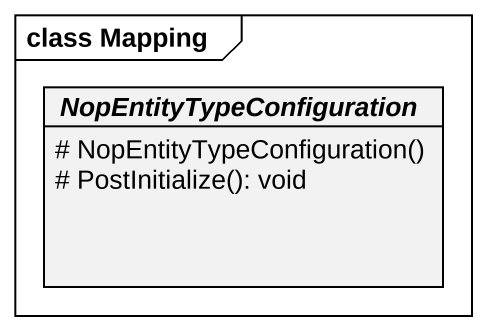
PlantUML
@startuml
mainframe class Mapping
hide circle
hide empty members
skinparam classAttributeIconSize 0
abstract class NopEntityTypeConfiguration {
  # NopEntityTypeConfiguration()
  # PostInitialize(): void
}
@enduml
